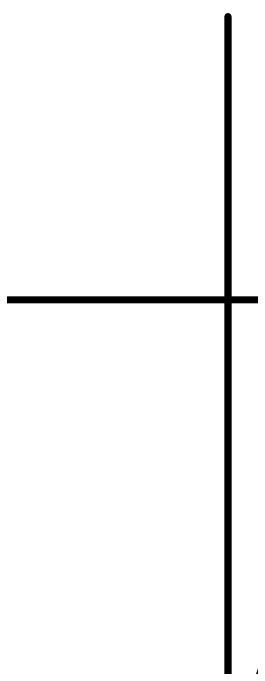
# Model space of a CAD drawing. Extents: x -29 to 78, y -21 to 39.
# Drawn here: x -5.89 to 0.94, y 19.79 to 38.53 of the extents above; entities that cross this region are included whole.
import ezdxf

# ---------------------------------------------------------------- set-up
doc = ezdxf.new("R2010")
doc.units = 0
doc.layers.add('20', color=31, linetype='CONTINUOUS')
doc.layers.add('49', color=6, linetype='CONTINUOUS')

msp = doc.modelspace()

# ---------------------------------------------------------------- linework, layer by layer
at = {"layer": '20', "const_width": 0.2032}
for points in [[(1.27, 30.3276), (0.254, 30.3276)], [(0.254, 30.3276), (0.254, 29.3116)]]:
    msp.add_lwpolyline(points, dxfattribs=at)
at = {"layer": '20'}
for points, const_width in [([(0.254, 30.3784, 1), (0.254, 30.2768)], 0.1016), ([(0.3048, 30.3276, 1), (0.2032, 30.3276)], 0.1016), ([(0.2032, 29.3116, 1), (0.3048, 29.3116)], 0.1016), ([(2.921, 23.3426, 0.3447), (4.953, 2.5146)], 0.2032), ([(2.921, 23.3426, 0.3447), (4.953, 2.5146)], 0.008)]:
    msp.add_lwpolyline(points, format="xyb", dxfattribs=dict(at, const_width=const_width))
at = {"layer": '49', "const_width": 0.2032}
for points in [[(0.254, -12.3698), (0.254, 38.4302)], [(42.545, 30.3276), (-8.255, 30.3276)]]:
    msp.add_lwpolyline(points, dxfattribs=at)
at = {"layer": '49', "const_width": 0.1016}
msp.add_lwpolyline([(0.3048, 38.4302, 1), (0.2032, 38.4302)], format="xyb", dxfattribs=at)

doc.saveas('drawing.dxf')
